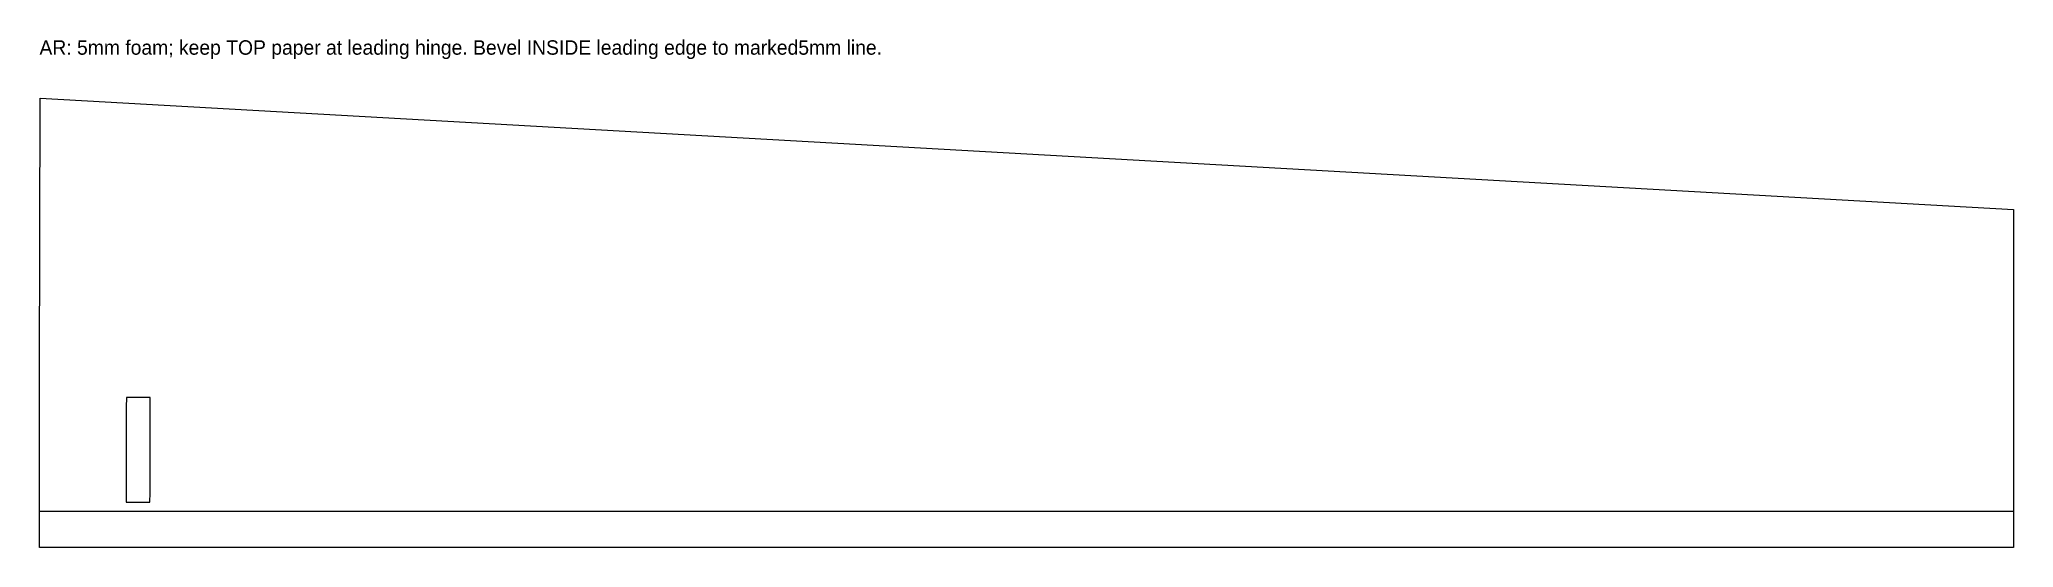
# Model space of a CAD drawing. Header units: millimetres. Extents: x 0 to 273, y 0 to 70.
import ezdxf

# ---------------------------------------------------------------- set-up
doc = ezdxf.new("R2010")
doc.units = ezdxf.units.MM
for name, color, linetype in [('BEVEL_REFERENCE_DO_NOT_CUT', 2, 'Continuous'), ('CUT', 7, 'Continuous'), ('LABEL_DO_NOT_CUT', 3, 'Continuous')]:
    doc.layers.add(name, color=color, linetype=linetype)

msp = doc.modelspace()

# ---------------------------------------------------------------- linework, layer by layer
at = {"layer": 'BEVEL_REFERENCE_DO_NOT_CUT'}
msp.add_line((0, 5), (273.42, 5), dxfattribs=at)
at = {"layer": 'CUT'}
for points in [[(0.01, 23.85), (0.08, 62.16), (273.42, 46.75), (273.42, 0), (0, 0)], [(15.33, 7.57), (15.34, 20.73), (12.05, 20.73), (12.02, 19.43), (12, 6.27), (15.3, 6.27)]]:
    msp.add_lwpolyline(points, close=True, dxfattribs=at)

# ---------------------------------------------------------------- texts
at = {"layer": 'LABEL_DO_NOT_CUT'}
msp.add_text('AR: 5mm foam; keep TOP paper at leading hinge. Bevel INSIDE leading edge to marked5mm line.', height=2, dxfattribs=at).set_placement((0, 68.16))

doc.saveas('drawing.dxf')
